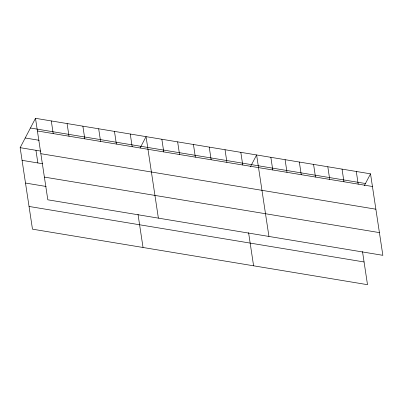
<?xml version="1.0" encoding="UTF-8"?>
<svg xmlns="http://www.w3.org/2000/svg" width="403" height="403" viewBox="0 0 403 403"><rect width="100%" height="100%" fill="white"/><g stroke="black" fill="none" stroke-linecap="round" stroke-linejoin="round"><path stroke-width="0.6" d="M362.488 251.502L367.506 284.684L32.477 229.166L20.15 147.674L35.494 118.316L370.523 173.834L382.85 255.326L47.821 199.807L35.494 118.316M140.123 147.987L146.057 136.637L158.379 218.129M250.394 166.862L256.615 154.959L268.942 236.45M364.302 185.738L370.523 173.834M30.432 128.003L365.461 183.521M37.408 130.975L372.443 186.493M25.213 137.987L39.187 140.304M20.15 147.674L40.804 151.1M40.844 153.689L375.873 209.207M22.064 160.339L42.718 163.759M44.385 177.093L379.414 232.612M25.5 183.053L46.154 186.473M29.041 206.452L364.07 261.97M356.287 171.471L358.202 184.136M342.046 169.114L343.961 181.773M327.81 166.756L329.725 179.416M313.569 164.394L315.484 177.058M299.333 162.036L301.248 174.695M285.092 159.674L287.007 172.338M270.856 157.316L272.771 169.975M240.823 152.339L242.737 165.003M248.575 232.627L253.593 265.809M225.025 149.725L226.939 162.384M209.233 147.105L211.147 159.764M193.44 144.486L195.354 157.15M177.642 141.871L179.557 154.53M161.85 139.252L163.764 151.916M130.26 134.018L132.174 146.682M138.017 214.305L143.035 247.487M114.467 131.403L116.381 144.062M98.675 128.784L100.589 141.448M82.877 126.169L84.791 138.828M67.084 123.55L68.999 136.214M51.292 120.935L53.206 133.595M35.943 150.294L37.857 162.953"/></g></svg>
